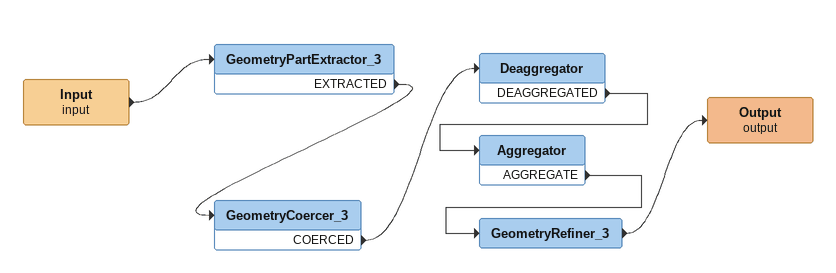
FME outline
Input (input)
    -> GeometryPartExtractor_3
GeometryPartExtractor_3
    EXTRACTED -> GeometryCoercer_3
GeometryCoercer_3
    COERCED -> Deaggregator
Deaggregator
    DEAGGREGATED -> Aggregator
Aggregator
    AGGREGATE -> GeometryRefiner_3
GeometryRefiner_3
    -> Output (output)
Output (output)
